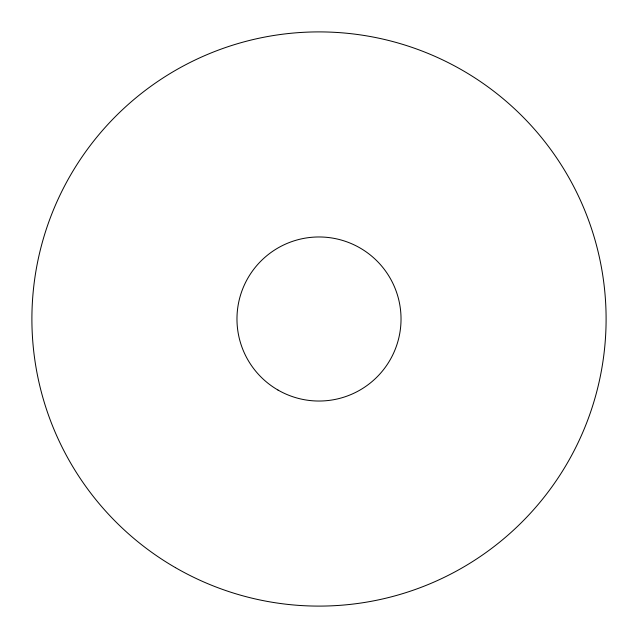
<?xml version="1.0" encoding="UTF-8"?>
<svg xmlns="http://www.w3.org/2000/svg" width="638" height="638" viewBox="0 0 638 638"><rect width="100%" height="100%" fill="white"/><g stroke="black" fill="none" stroke-linecap="round" stroke-linejoin="round"><path stroke-width="0.96" d="M277.985 390.041A82.031 82.031 0 0 0 401.031 319A82.031 82.031 0 0 0 277.985 247.959A82.031 82.031 0 0 0 277.985 390.041M175.45 567.637A287.1 287.1 0 0 0 606.1 319A287.1 287.1 0 0 0 175.45 70.363A287.1 287.1 0 0 0 175.45 567.637"/></g></svg>
